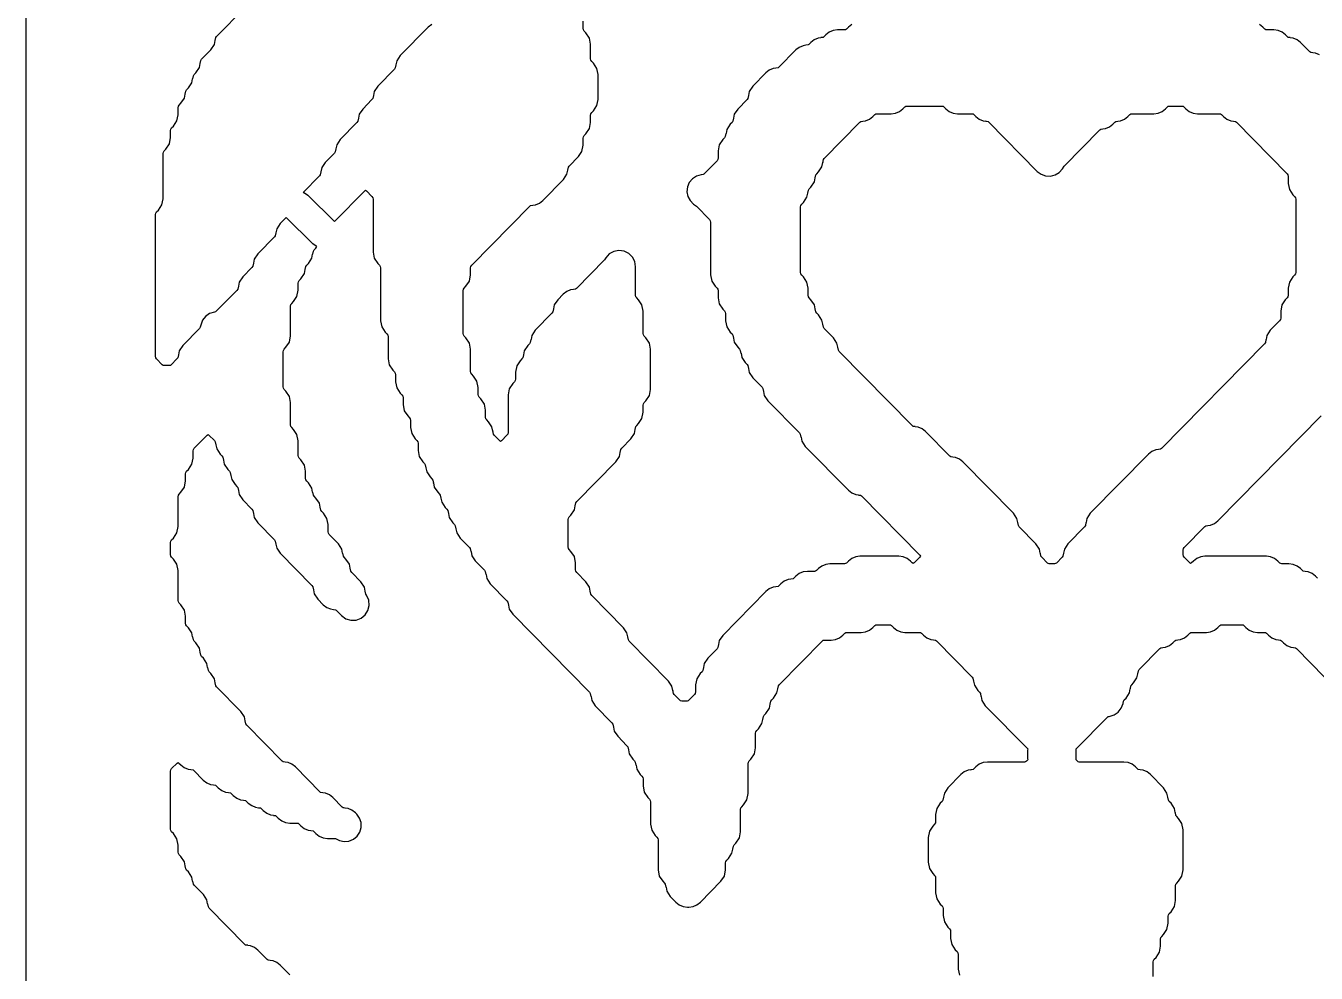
# Model space of a CAD drawing. Header units: millimetres. Extents: x 10 to 410, y 18 to 283.
# Drawn here: x 148 to 187.78, y 224.55 to 253.77 of the extents above; entities that cross this region are included whole.
import ezdxf

# ---------------------------------------------------------------- set-up
doc = ezdxf.new("R2010")
doc.units = ezdxf.units.MM
doc.layers.add('CUT', color=1, linetype='Continuous')

msp = doc.modelspace()

# ---------------------------------------------------------------- linework, layer by layer
at = {"layer": 'CUT'}
for points in [[(198.134, 280), (198.134, 283), (190.134, 283), (190.134, 280), (169.134, 280), (169.134, 283), (161.134, 283), (161.134, 280), (148, 280), (148, 160), (161.134, 160), (161.134, 157), (169.134, 157), (169.134, 160), (190.134, 160), (190.134, 157), (198.134, 157), (198.134, 160), (211.2679, 160), (211.2679, 280)], [(172.5682, 249.5512), (172.5716, 249.5506), (172.5898, 249.6434), (172.6151, 249.6818), (173.714, 250.7999), (173.7389, 250.8194), (173.8032, 250.8279), (173.803, 250.8294), (173.8896, 250.8409), (174.0113, 250.892), (174.1154, 250.9731), (174.1765, 251.0352), (174.2014, 251.0546), (174.2328, 251.0588), (174.6838, 251.0588), (174.8146, 251.0762), (174.9363, 251.1273), (175.0404, 251.2084), (175.1014, 251.2705), (175.1264, 251.2899), (175.1578, 251.2941), (176.2478, 251.2941), (176.2791, 251.2899), (176.3041, 251.2705), (176.3652, 251.2084), (176.4693, 251.1273), (176.591, 251.0762), (176.7218, 251.0588), (177.1728, 251.0588), (177.2041, 251.0546), (177.2291, 251.0352), (177.2902, 250.9731), (177.3943, 250.892), (177.516, 250.8409), (177.6026, 250.8294), (177.6024, 250.8279), (177.6666, 250.8194), (177.6916, 250.7999), (179.1826, 249.2828), (179.3008, 249.1937), (179.4399, 249.1432), (179.5877, 249.1356), (179.7313, 249.1716), (179.858, 249.248), (179.9568, 249.3582), (180.015, 249.4465), (181.1139, 250.5646), (181.1388, 250.5841), (181.2031, 250.5926), (181.2029, 250.5941), (181.2895, 250.6056), (181.4112, 250.6567), (181.5153, 250.7378), (181.5763, 250.7999), (181.6013, 250.8194), (181.6656, 250.8279), (181.6653, 250.8294), (181.752, 250.8409), (181.8737, 250.892), (181.9778, 250.9731), (182.0388, 251.0352), (182.0638, 251.0546), (182.0952, 251.0588), (182.7774, 251.0588), (182.9082, 251.0762), (183.0299, 251.1273), (183.134, 251.2084), (183.1951, 251.2705), (183.22, 251.2899), (183.2514, 251.2941), (183.6477, 251.2941), (183.679, 251.2899), (183.704, 251.2705), (183.7651, 251.2084), (183.8692, 251.1273), (183.9909, 251.0762), (184.1217, 251.0588), (184.8039, 251.0588), (184.8353, 251.0546), (184.8602, 251.0352), (184.9213, 250.9731), (185.0254, 250.892), (185.1471, 250.8409), (185.2337, 250.8294), (185.2335, 250.8279), (185.2978, 250.8194), (185.3227, 250.7999), (186.8841, 249.2112), (186.9094, 249.1728), (186.9182, 249.1278), (186.9182, 248.9105), (186.9555, 248.7211), (187.0616, 248.56), (187.1154, 248.5053), (187.1406, 248.467), (187.1495, 248.4219), (187.1495, 246.1663), (187.1406, 246.1213), (187.1154, 246.0829), (187.0616, 246.0283), (186.9555, 245.8671), (186.9182, 245.6778), (186.9182, 245.4605), (186.9094, 245.4154), (186.8841, 245.377), (186.8304, 245.3224), (186.7242, 245.1612), (186.687, 244.9719), (186.687, 244.7546), (186.6781, 244.7095), (186.6529, 244.6712), (186.3679, 244.3812), (186.2617, 244.2201), (186.2373, 244.0958), (186.2339, 244.0965), (186.2156, 244.0036), (186.1904, 243.9653), (183.0103, 240.7295), (182.9853, 240.7101), (182.9211, 240.7015), (182.9213, 240.7), (182.8347, 240.6885), (182.713, 240.6374), (182.6088, 240.5564), (180.818, 238.7341), (180.7118, 238.573), (180.6874, 238.4488), (180.684, 238.4494), (180.6657, 238.3566), (180.6404, 238.3182), (180.1242, 237.793), (180.0181, 237.6318), (179.9936, 237.5076), (179.9902, 237.5082), (179.972, 237.4154), (179.9467, 237.377), (179.7728, 237.2001), (179.7478, 237.1806), (179.7165, 237.1765), (179.5515, 237.1765), (179.5201, 237.1806), (179.4951, 237.2001), (179.3212, 237.377), (179.296, 237.4154), (179.2777, 237.5082), (179.2743, 237.5076), (179.2499, 237.6318), (179.1437, 237.793), (178.6275, 238.3182), (178.6022, 238.3566), (178.584, 238.4494), (178.5806, 238.4488), (178.5561, 238.573), (178.45, 238.7341), (176.8903, 240.3211), (176.7862, 240.4021), (176.6645, 240.4532), (176.5779, 240.4647), (176.5781, 240.4662), (176.5139, 240.4748), (176.4889, 240.4942), (175.7341, 241.2622), (175.63, 241.3433), (175.5083, 241.3944), (175.4217, 241.4059), (175.4219, 241.4074), (175.3577, 241.4159), (175.3327, 241.4354), (173.0776, 243.73), (173.0523, 243.7683), (173.034, 243.8612), (173.0306, 243.8605), (173.0062, 243.9848), (172.9001, 244.1459), (172.6151, 244.4359), (172.5898, 244.4742), (172.5716, 244.5671), (172.5682, 244.5664), (172.5437, 244.6906), (172.4376, 244.8518), (172.3838, 244.9064), (172.3586, 244.9448), (172.3403, 245.0377), (172.3369, 245.037), (172.3125, 245.1612), (172.2063, 245.3224), (172.1526, 245.377), (172.1273, 245.4154), (172.1185, 245.4605), (172.1185, 245.6778), (172.0812, 245.8671), (171.9751, 246.0283), (171.9213, 246.0829), (171.8961, 246.1213), (171.8872, 246.1663), (171.8872, 248.1866), (171.8961, 248.2317), (171.9213, 248.27), (171.9751, 248.3247), (172.0812, 248.4858), (172.1057, 248.6101), (172.1091, 248.6094), (172.1273, 248.7023), (172.1526, 248.7406), (172.2063, 248.7953), (172.3125, 248.9564), (172.3369, 249.0807), (172.3403, 249.08), (172.3586, 249.1728), (172.3838, 249.2112), (172.4376, 249.2659), (172.5437, 249.427)]]:
    msp.add_lwpolyline(points, close=True, dxfattribs=at)
for points in [[(156.1392, 224.4942), (155.8469, 224.7916), (155.7428, 224.8727), (155.6211, 224.9238), (155.5345, 224.9353), (155.5347, 224.9368), (155.4705, 224.9454), (155.4455, 224.9648), (155.1532, 225.2622), (155.0491, 225.3433), (154.9274, 225.3944), (154.8407, 225.4059), (154.8409, 225.4074), (154.7767, 225.4159), (154.7517, 225.4354), (153.6529, 226.5535), (153.6276, 226.5919), (153.6093, 226.6847), (153.6059, 226.684), (153.5815, 226.8083), (153.4753, 226.9694), (153.1904, 227.2594), (153.1651, 227.2977), (153.1468, 227.3906), (153.1434, 227.3899), (153.119, 227.5142), (153.0128, 227.6753), (152.9591, 227.73), (152.9339, 227.7683), (152.9156, 227.8612), (152.9122, 227.8605), (152.8878, 227.9848), (152.7816, 228.1459), (152.7279, 228.2006), (152.7026, 228.2389), (152.6937, 228.284), (152.6937, 228.5013), (152.6565, 228.6906), (152.5503, 228.8518), (152.4966, 228.9064), (152.4714, 228.9448), (152.4625, 228.9899), (152.4625, 230.7748), (152.4714, 230.8199), (152.4966, 230.8583), (152.6659, 231.0304), (152.6937, 231.051), (152.7216, 231.0304), (152.778, 230.9731), (152.8821, 230.892), (153.0038, 230.8409), (153.0905, 230.8294), (153.0903, 230.8279), (153.1545, 230.8194), (153.1795, 230.7999), (153.4718, 230.5025), (153.5759, 230.4214), (153.6976, 230.3704), (153.7842, 230.3588), (153.784, 230.3573), (153.8482, 230.3488), (153.8732, 230.3293), (153.9343, 230.2672), (154.0384, 230.1861), (154.1601, 230.1351), (154.2467, 230.1235), (154.2465, 230.122), (154.3107, 230.1135), (154.3357, 230.094), (154.3968, 230.0319), (154.5009, 229.9508), (154.6226, 229.8998), (154.7092, 229.8882), (154.709, 229.8867), (154.7732, 229.8782), (154.7982, 229.8587), (154.8593, 229.7966), (154.9634, 229.7155), (155.0851, 229.6645), (155.1717, 229.6529), (155.1715, 229.6514), (155.2357, 229.6429), (155.2607, 229.6234), (155.3217, 229.5613), (155.4259, 229.4802), (155.5475, 229.4292), (155.6342, 229.4176), (155.634, 229.4161), (155.6982, 229.4076), (155.7232, 229.3881), (155.7842, 229.326), (155.8883, 229.2449), (156.01, 229.1939), (156.1408, 229.1765), (156.3606, 229.1765), (156.3919, 229.1723), (156.4169, 229.1528), (156.478, 229.0907), (156.5821, 229.0096), (156.7038, 228.9586), (156.7904, 228.9471), (156.7902, 228.9455), (156.8544, 228.937), (156.8794, 228.9175), (156.9405, 228.8554), (157.0446, 228.7743), (157.1663, 228.7233), (157.2971, 228.7059), (157.5451, 228.7059), (157.6677, 228.6371), (157.8143, 228.6058), (157.9635, 228.6194), (158.1021, 228.6766), (158.2175, 228.7723), (158.2993, 228.8979), (158.3402, 229.0421), (158.3365, 229.1919), (158.2886, 229.3339), (158.2008, 229.4554), (158.1594, 229.4975), (158.0553, 229.5786), (157.9336, 229.6296), (157.8469, 229.6412), (157.8471, 229.6427), (157.8447, 229.643), (157.8351, 229.6428), (157.8028, 229.6471), (157.7883, 229.6471), (157.7579, 229.6707), (157.4656, 229.9681), (157.3615, 230.0492), (157.2398, 230.1002), (157.1532, 230.1118), (157.1534, 230.1133), (157.0892, 230.1218), (157.0642, 230.1413), (156.3094, 230.9093), (156.2053, 230.9904), (156.0836, 231.0414), (155.997, 231.0529), (155.9972, 231.0545), (155.9329, 231.063), (155.908, 231.0825), (154.8091, 232.2006), (154.7838, 232.2389), (154.7656, 232.3318), (154.7622, 232.3311), (154.7377, 232.4554), (154.6316, 232.6165), (153.8841, 233.377), (153.8588, 233.4154), (153.8406, 233.5082), (153.8372, 233.5076), (153.8127, 233.6318), (153.7066, 233.793), (153.6529, 233.8476), (153.6276, 233.886), (153.6093, 233.9788), (153.6059, 233.9782), (153.5815, 234.1024), (153.4753, 234.2635), (153.4216, 234.3182), (153.3963, 234.3566), (153.3781, 234.4494), (153.3747, 234.4488), (153.3502, 234.573), (153.2441, 234.7341), (153.1904, 234.7888), (153.1651, 234.8272), (153.1468, 234.92), (153.1434, 234.9193), (153.119, 235.0436), (153.0128, 235.2047), (152.9591, 235.2594), (152.9339, 235.2977), (152.925, 235.3428), (152.925, 235.5601), (152.8878, 235.7495), (152.7816, 235.9106), (152.7279, 235.9653), (152.7026, 236.0036), (152.6937, 236.0487), (152.6937, 236.9719), (152.6565, 237.1612), (152.5503, 237.3224), (152.4966, 237.377), (152.4714, 237.4154), (152.4625, 237.4605), (152.4625, 237.8337), (152.4714, 237.8787), (152.4966, 237.9171), (152.5503, 237.9717), (152.6565, 238.1329), (152.6937, 238.3222), (152.6937, 239.2454), (152.7026, 239.2905), (152.7279, 239.3288), (152.7816, 239.3835), (152.8878, 239.5446), (152.925, 239.734), (152.925, 239.9513), (152.9339, 239.9964), (152.9591, 240.0347), (153.0128, 240.0894), (153.119, 240.2505), (153.1562, 240.4399), (153.1562, 240.6572), (153.1651, 240.7023), (153.1904, 240.7406), (153.5908, 241.1481), (153.6187, 241.1687), (153.6466, 241.1481), (153.8158, 240.9759), (153.8411, 240.9375), (153.8594, 240.8447), (153.8628, 240.8454), (153.8872, 240.7211), (153.9934, 240.56), (154.0471, 240.5053), (154.0724, 240.467), (154.0906, 240.3741), (154.094, 240.3748), (154.1185, 240.2505), (154.2246, 240.0894), (154.2783, 240.0347), (154.3036, 239.9964), (154.3219, 239.9035), (154.3253, 239.9042), (154.3497, 239.7799), (154.4559, 239.6188), (154.5096, 239.5641), (154.5348, 239.5258), (154.5531, 239.4329), (154.5565, 239.4336), (154.5809, 239.3094), (154.6871, 239.1482), (154.9721, 238.8583), (154.9973, 238.8199), (155.0156, 238.727), (155.019, 238.7277), (155.0434, 238.6035), (155.1496, 238.4423), (155.6658, 237.9171), (155.6911, 237.8787), (155.7093, 237.7859), (155.7127, 237.7865), (155.7372, 237.6623), (155.8433, 237.5012), (156.822, 236.5053), (156.8473, 236.467), (156.8656, 236.3741), (156.869, 236.3748), (156.8934, 236.2505), (156.9996, 236.0894), (157.1717, 235.9142), (157.2758, 235.8331), (157.3975, 235.7821), (157.4841, 235.7706), (157.4839, 235.7691), (157.5482, 235.7605), (157.5731, 235.7411), (157.732, 235.5795), (157.8636, 235.4834), (158.0192, 235.4348), (158.1822, 235.4388), (158.3352, 235.495), (158.462, 235.5975), (158.5491, 235.7353), (158.5873, 235.8938), (158.5724, 236.0561), (158.5061, 236.205), (158.4838, 236.2389), (158.4655, 236.3318), (158.4621, 236.3311), (158.4377, 236.4554), (158.3315, 236.6165), (158.0465, 236.9064), (158.0213, 236.9448), (158.003, 237.0377), (157.9996, 237.037), (157.9752, 237.1612), (157.869, 237.3224), (157.8153, 237.377), (157.79, 237.4154), (157.7718, 237.5082), (157.7684, 237.5076), (157.7439, 237.6318), (157.6378, 237.793), (157.3528, 238.0829), (157.3275, 238.1213), (157.3187, 238.1663), (157.3187, 238.3837), (157.2814, 238.573), (157.1753, 238.7341), (157.1216, 238.7888), (157.0963, 238.8272), (157.078, 238.92), (157.0746, 238.9193), (157.0502, 239.0436), (156.944, 239.2047), (156.8903, 239.2594), (156.865, 239.2977), (156.8468, 239.3906), (156.8434, 239.3899), (156.8189, 239.5142), (156.7128, 239.6753), (156.6591, 239.73), (156.6338, 239.7683), (156.6249, 239.8134), (156.6249, 240.0307), (156.5877, 240.2201), (156.4815, 240.3812), (156.4278, 240.4359), (156.4026, 240.4742), (156.3937, 240.5193), (156.3937, 240.9719), (156.3565, 241.1612), (156.2503, 241.3224), (156.1966, 241.377), (156.1713, 241.4154), (156.1624, 241.4605), (156.1624, 242.1484), (156.1252, 242.3377), (156.019, 242.4988), (155.9653, 242.5535), (155.9401, 242.5919), (155.9312, 242.6369), (155.9312, 243.716), (155.9401, 243.7611), (155.9653, 243.7994), (156.019, 243.8541), (156.1252, 244.0152), (156.1624, 244.2046), (156.1624, 245.1278), (156.1713, 245.1728), (156.1966, 245.2112), (156.2503, 245.2659), (156.3565, 245.427), (156.3937, 245.6163), (156.3937, 245.8337), (156.4026, 245.8787), (156.4278, 245.9171), (156.4815, 245.9717), (156.5877, 246.1329), (156.6121, 246.2571), (156.6155, 246.2565), (156.6338, 246.3493), (156.6591, 246.3877), (156.7128, 246.4423), (156.8189, 246.6035), (156.8434, 246.7277), (156.8468, 246.727), (156.865, 246.8199), (156.8903, 246.8583), (156.944, 246.9129), (156.9761, 246.9617), (156.9467, 246.9736), (156.8466, 247.049), (156.0232, 247.8582), (156.0231, 247.8583), (155.8433, 247.6753), (155.7372, 247.5142), (155.7127, 247.3899), (155.7093, 247.3906), (155.6911, 247.2977), (155.6658, 247.2594), (155.1496, 246.7341), (155.0434, 246.573), (155.019, 246.4488), (155.0156, 246.4494), (154.9973, 246.3566), (154.9721, 246.3182), (154.6871, 246.0283), (154.5809, 245.8671), (154.5565, 245.7429), (154.5531, 245.7435), (154.5348, 245.6507), (154.5096, 245.6123), (153.8732, 244.9648), (153.8482, 244.9454), (153.8166, 244.9411), (153.668, 244.8972), (153.5401, 244.8098), (153.445, 244.6875), (153.3919, 244.542), (153.3786, 244.4742), (153.3533, 244.4359), (152.8371, 243.9106), (152.731, 243.7495), (152.7065, 243.6252), (152.7031, 243.6259), (152.6849, 243.533), (152.6596, 243.4947), (152.4857, 243.3177), (152.4607, 243.2983), (152.4294, 243.2941), (152.2644, 243.2941), (152.233, 243.2983), (152.208, 243.3177), (152.0341, 243.4947), (152.0089, 243.533), (152, 243.5781), (152, 247.9513), (152.0089, 247.9964), (152.0341, 248.0347), (152.0879, 248.0894), (152.194, 248.2505), (152.2312, 248.4399), (152.2312, 249.8337), (152.2401, 249.8787), (152.2654, 249.9171), (152.3191, 249.9717), (152.4253, 250.1329), (152.4625, 250.3222), (152.4625, 250.5395), (152.4714, 250.5846), (152.4966, 250.623), (152.5503, 250.6776), (152.6565, 250.8388), (152.6937, 251.0281), (152.6937, 251.2454), (152.7026, 251.2905), (152.7279, 251.3288), (152.7816, 251.3835), (152.8878, 251.5446), (152.9122, 251.6689), (152.9156, 251.6682), (152.9339, 251.7611), (152.9591, 251.7994), (153.0128, 251.8541), (153.119, 252.0152), (153.1434, 252.1395), (153.1468, 252.1388), (153.1651, 252.2317), (153.1904, 252.27), (153.2441, 252.3247), (153.3502, 252.4858), (153.3747, 252.6101), (153.3781, 252.6094), (153.3963, 252.7023), (153.4216, 252.7406), (153.7066, 253.0306), (153.8127, 253.1917), (153.8372, 253.316), (153.8406, 253.3153), (153.8588, 253.4081), (153.8841, 253.4465), (154.7517, 254.3293)], [(160.5133, 253.8139), (160.4092, 253.7328), (159.5433, 252.8518), (159.4371, 252.6906), (159.4127, 252.5664), (159.4093, 252.5671), (159.391, 252.4742), (159.3658, 252.4359), (158.8495, 251.9106), (158.7434, 251.7495), (158.719, 251.6252), (158.7155, 251.6259), (158.6973, 251.533), (158.672, 251.4947), (158.3871, 251.2047), (158.2809, 251.0436), (158.2565, 250.9193), (158.2531, 250.92), (158.2348, 250.8272), (158.2095, 250.7888), (157.6933, 250.2635), (157.5872, 250.1024), (157.5627, 249.9782), (157.5593, 249.9788), (157.5411, 249.886), (157.5158, 249.8476), (157.2308, 249.5577), (157.1247, 249.3965), (157.1002, 249.2723), (157.0968, 249.273), (157.0786, 249.1801), (157.0533, 249.1417), (156.5551, 248.6349), (156.596, 248.6184), (156.696, 248.543), (157.5195, 247.7337), (158.447, 248.6775), (158.4749, 248.6981), (158.5028, 248.6775), (158.672, 248.5053), (158.6973, 248.467), (158.7062, 248.4219), (158.7062, 246.7928), (158.7434, 246.6035), (158.8495, 246.4423), (158.9033, 246.3877), (158.9285, 246.3493), (158.9374, 246.3042), (158.9374, 244.6752), (158.9746, 244.4858), (159.0808, 244.3247), (159.1345, 244.27), (159.1598, 244.2317), (159.1686, 244.1866), (159.1686, 243.4987), (159.2059, 243.3094), (159.312, 243.1482), (159.3658, 243.0936), (159.391, 243.0552), (159.3999, 243.0101), (159.3999, 242.7928), (159.4371, 242.6035), (159.5433, 242.4423), (159.597, 242.3877), (159.6223, 242.3493), (159.6311, 242.3042), (159.6311, 242.0869), (159.6684, 241.8976), (159.7745, 241.7365), (159.8283, 241.6818), (159.8535, 241.6434), (159.8624, 241.5984), (159.8624, 241.381), (159.8996, 241.1917), (160.0058, 241.0306), (160.0595, 240.9759), (160.0848, 240.9375), (160.0936, 240.8925), (160.0936, 240.6752), (160.1309, 240.4858), (160.237, 240.3247), (160.2907, 240.27), (160.316, 240.2317), (160.3343, 240.1388), (160.3377, 240.1395), (160.3621, 240.0152), (160.4683, 239.8541), (160.522, 239.7994), (160.5473, 239.7611), (160.5655, 239.6682), (160.5689, 239.6689), (160.5934, 239.5446), (160.6995, 239.3835), (160.7532, 239.3288), (160.7785, 239.2905), (160.7968, 239.1976), (160.8002, 239.1983), (160.8246, 239.0741), (160.9308, 238.9129), (160.9845, 238.8583), (161.0098, 238.8199), (161.028, 238.727), (161.0314, 238.7277), (161.0559, 238.6035), (161.162, 238.4423), (161.2157, 238.3877), (161.241, 238.3493), (161.2593, 238.2565), (161.2627, 238.2571), (161.2871, 238.1329), (161.3933, 237.9717), (161.6782, 237.6818), (161.7035, 237.6434), (161.7218, 237.5506), (161.7252, 237.5512), (161.7496, 237.427), (161.8558, 237.2659), (162.1407, 236.9759), (162.166, 236.9375), (162.1842, 236.8447), (162.1877, 236.8454), (162.2121, 236.7211), (162.3182, 236.56), (162.8345, 236.0347), (162.8597, 235.9964), (162.878, 235.9035), (162.8814, 235.9042), (162.9058, 235.7799), (163.012, 235.6188), (165.3782, 233.2112), (165.4034, 233.1728), (165.4217, 233.08), (165.4251, 233.0807), (165.4495, 232.9564), (165.5557, 232.7953), (166.0719, 232.27), (166.0972, 232.2317), (166.1154, 232.1388), (166.1188, 232.1395), (166.1433, 232.0152), (166.2494, 231.8541), (166.5344, 231.5641), (166.5597, 231.5258), (166.5779, 231.4329), (166.5813, 231.4336), (166.6058, 231.3094), (166.7119, 231.1482), (166.7657, 231.0936), (166.7909, 231.0552), (166.8092, 230.9623), (166.8126, 230.963), (166.837, 230.8388), (166.9432, 230.6776), (166.9969, 230.623), (167.0222, 230.5846), (167.031, 230.5395), (167.031, 230.3222), (167.0683, 230.1329), (167.1744, 229.9717), (167.2281, 229.9171), (167.2534, 229.8787), (167.2623, 229.8337), (167.2623, 229.1457), (167.2995, 228.9564), (167.4057, 228.7953), (167.4594, 228.7406), (167.4847, 228.7023), (167.4935, 228.6572), (167.4935, 227.734), (167.5308, 227.5446), (167.6369, 227.3835), (167.6906, 227.3288), (167.7159, 227.2905), (167.7342, 227.1976), (167.7376, 227.1983), (167.762, 227.0741), (167.8682, 226.9129), (168.0403, 226.7378), (168.1444, 226.6567), (168.2661, 226.6056), (168.3969, 226.5882), (168.4401, 226.5882), (168.5709, 226.6056), (168.6926, 226.6567), (168.7967, 226.7378), (169.4314, 227.3835), (169.5375, 227.5446), (169.5747, 227.734), (169.5747, 227.9513), (169.5836, 227.9964), (169.6089, 228.0347), (169.6626, 228.0894), (169.7688, 228.2505), (169.7932, 228.3748), (169.7966, 228.3741), (169.8149, 228.467), (169.8401, 228.5053), (169.8938, 228.56), (170, 228.7211), (170.0372, 228.9105), (170.0372, 229.5984), (170.0461, 229.6434), (170.0714, 229.6818), (170.1251, 229.7365), (170.2313, 229.8976), (170.2685, 230.0869), (170.2685, 231.0101), (170.2773, 231.0552), (170.3026, 231.0936), (170.3563, 231.1482), (170.4625, 231.3094), (170.4997, 231.4987), (170.4997, 231.9513), (170.5086, 231.9964), (170.5339, 232.0347), (170.5876, 232.0894), (170.6937, 232.2505), (170.7182, 232.3748), (170.7216, 232.3741), (170.7398, 232.467), (170.7651, 232.5053), (170.8188, 232.56), (170.925, 232.7211), (170.9494, 232.8454), (170.9528, 232.8447), (170.9711, 232.9375), (170.9964, 232.9759), (171.0501, 233.0306), (171.1562, 233.1917), (171.1807, 233.316), (171.1841, 233.3153), (171.2023, 233.4081), (171.2276, 233.4465), (172.5577, 234.7999), (172.5827, 234.8194), (172.6141, 234.8235), (172.8338, 234.8235), (172.9646, 234.8409), (173.0863, 234.892), (173.1904, 234.9731), (173.2515, 235.0352), (173.2764, 235.0546), (173.3078, 235.0588), (173.7588, 235.0588), (173.8896, 235.0762), (174.0113, 235.1273), (174.1154, 235.2084), (174.1765, 235.2705), (174.2014, 235.2899), (174.2328, 235.2941), (174.629, 235.2941), (174.6604, 235.2899), (174.6854, 235.2705), (174.7465, 235.2084), (174.8506, 235.1273), (174.9723, 235.0762), (175.1031, 235.0588), (175.554, 235.0588), (175.5854, 235.0546), (175.6104, 235.0352), (175.6714, 234.9731), (175.7756, 234.892), (175.8973, 234.8409), (175.9839, 234.8294), (175.9837, 234.8279), (176.0479, 234.8194), (176.0729, 234.7999), (177.1717, 233.6818), (177.197, 233.6434), (177.2153, 233.5506), (177.2187, 233.5512), (177.2431, 233.427), (177.3493, 233.2659), (177.403, 233.2112), (177.4283, 233.1728), (177.4465, 233.08), (177.4499, 233.0807), (177.4744, 232.9564), (177.5805, 232.7953), (178.8893, 231.4636), (178.884, 231.423), (178.884, 231.1654), (178.8893, 231.1248), (178.8478, 231.0825), (178.8229, 231.063), (178.7915, 231.0588), (177.6468, 231.0588), (177.516, 231.0414), (177.3943, 230.9904), (177.2902, 230.9093), (177.2291, 230.8472), (177.2041, 230.8277), (177.1399, 230.8192), (177.1401, 230.8176), (177.0535, 230.8061), (176.9318, 230.7551), (176.8277, 230.674), (176.4243, 230.2635), (176.3181, 230.1024), (176.2937, 229.9782), (176.2903, 229.9788), (176.272, 229.886), (176.2468, 229.8476), (176.193, 229.793), (176.0869, 229.6318), (176.0497, 229.4425), (176.0497, 229.2252), (176.0408, 229.1801), (176.0155, 229.1417), (175.9618, 229.0871), (175.8556, 228.9259), (175.8184, 228.7366), (175.8184, 227.9693), (175.8556, 227.7799), (175.9618, 227.6188), (176.0155, 227.5641), (176.0408, 227.5258), (176.0497, 227.4807), (176.0497, 227.0281), (176.0869, 226.8388), (176.193, 226.6776), (176.2468, 226.623), (176.272, 226.5846), (176.2809, 226.5395), (176.2809, 226.3222), (176.3181, 226.1329), (176.4243, 225.9717), (176.478, 225.9171), (176.5033, 225.8787), (176.5121, 225.8337), (176.5121, 225.6163), (176.5494, 225.427), (176.6555, 225.2659), (176.7093, 225.2112), (176.7345, 225.1728), (176.7434, 225.1278), (176.7434, 224.6752), (176.7806, 224.4858)], [(173.4631, 253.8139), (173.359, 253.7328), (173.2979, 253.6707), (173.2729, 253.6512), (173.2416, 253.6471), (173.0219, 253.6471), (172.891, 253.6296), (172.7694, 253.5786), (172.6652, 253.4975), (172.6042, 253.4354), (172.5792, 253.4159), (172.515, 253.4074), (172.5152, 253.4059), (172.4286, 253.3944), (172.3069, 253.3433), (172.2028, 253.2622), (172.1417, 253.2001), (172.1167, 253.1806), (172.0525, 253.1721), (172.0527, 253.1706), (171.9661, 253.1591), (171.8444, 253.108), (171.7403, 253.0269), (171.2167, 252.4942), (171.1917, 252.4748), (171.1275, 252.4662), (171.1277, 252.4647), (171.0411, 252.4532), (170.9194, 252.4021), (170.8153, 252.3211), (170.4119, 251.9106), (170.3057, 251.7495), (170.2813, 251.6252), (170.2779, 251.6259), (170.2596, 251.533), (170.2344, 251.4947), (169.9494, 251.2047), (169.8432, 251.0436), (169.8188, 250.9193), (169.8154, 250.92), (169.7971, 250.8272), (169.7719, 250.7888), (169.7181, 250.7341), (169.612, 250.573), (169.5875, 250.4488), (169.5841, 250.4494), (169.5659, 250.3566), (169.5406, 250.3182), (169.4869, 250.2635), (169.3807, 250.1024), (169.3435, 249.9131), (169.3435, 249.6958), (169.3346, 249.6507), (169.3094, 249.6123), (168.9042, 249.2001), (168.8793, 249.1806), (168.817, 249.1724), (168.6749, 249.1314), (168.5511, 249.0507), (168.4562, 248.9373), (168.3987, 248.8011), (168.3835, 248.6541), (168.4119, 248.509), (168.4816, 248.3786), (168.5863, 248.2743), (168.6776, 248.2069), (169.0781, 247.7994), (169.1034, 247.7611), (169.1123, 247.716), (169.1123, 246.0869), (169.1495, 245.8976), (169.2556, 245.7365), (169.3094, 245.6818), (169.3346, 245.6434), (169.3435, 245.5984), (169.3435, 245.381), (169.3807, 245.1917), (169.4869, 245.0306), (169.5406, 244.9759), (169.5659, 244.9375), (169.5747, 244.8925), (169.5747, 244.6752), (169.612, 244.4858), (169.7181, 244.3247), (169.7719, 244.27), (169.7971, 244.2317), (169.8154, 244.1388), (169.8188, 244.1395), (169.8432, 244.0152), (169.9494, 243.8541), (170.0031, 243.7994), (170.0284, 243.7611), (170.0466, 243.6682), (170.05, 243.6689), (170.0745, 243.5446), (170.1806, 243.3835), (170.2344, 243.3288), (170.2596, 243.2905), (170.2779, 243.1976), (170.2813, 243.1983), (170.3057, 243.0741), (170.4119, 242.9129), (170.6968, 242.623), (170.7221, 242.5846), (170.7404, 242.4918), (170.7438, 242.4924), (170.7682, 242.3682), (170.8744, 242.207), (171.8531, 241.2112), (171.8783, 241.1728), (171.8966, 241.08), (171.9, 241.0807), (171.9244, 240.9564), (172.0306, 240.7953), (173.359, 239.4436), (173.4631, 239.3626), (173.5848, 239.3115), (173.6714, 239.3), (173.6712, 239.2985), (173.7354, 239.2899), (173.7604, 239.2705), (175.5599, 237.4395), (175.5798, 237.4118), (175.5599, 237.384), (175.3838, 237.2048), (175.3559, 237.1843), (175.328, 237.2048), (175.2716, 237.2622), (175.1675, 237.3433), (175.0458, 237.3944), (174.915, 237.4118), (173.7156, 237.4118), (173.5848, 237.3944), (173.4631, 237.3433), (173.359, 237.2622), (173.2979, 237.2001), (173.2729, 237.1806), (173.2416, 237.1765), (172.7906, 237.1765), (172.6598, 237.1591), (172.5381, 237.108), (172.434, 237.0269), (172.3729, 236.9648), (172.348, 236.9454), (172.3166, 236.9412), (172.0969, 236.9412), (171.9661, 236.9238), (171.8444, 236.8727), (171.7403, 236.7916), (171.6792, 236.7295), (171.6542, 236.7101), (171.59, 236.7015), (171.5902, 236.7), (171.5036, 236.6885), (171.3819, 236.6374), (171.2778, 236.5564), (171.2167, 236.4942), (171.1917, 236.4748), (171.1275, 236.4662), (171.1277, 236.4647), (171.0411, 236.4532), (170.9194, 236.4021), (170.8153, 236.3211), (169.4869, 234.9694), (169.3807, 234.8083), (169.3563, 234.684), (169.3529, 234.6847), (169.3346, 234.5919), (169.3094, 234.5535), (169.0244, 234.2635), (168.9182, 234.1024), (168.8938, 233.9782), (168.8904, 233.9788), (168.8721, 233.886), (168.8469, 233.8476), (168.7932, 233.793), (168.687, 233.6318), (168.6498, 233.4425), (168.6498, 233.2252), (168.6409, 233.1801), (168.6156, 233.1417), (168.4417, 232.9648), (168.4168, 232.9454), (168.3854, 232.9412), (168.2204, 232.9412), (168.189, 232.9454), (168.164, 232.9648), (167.9902, 233.1417), (167.9649, 233.1801), (167.9466, 233.273), (167.9432, 233.2723), (167.9188, 233.3965), (167.8126, 233.5577), (166.6027, 234.7888), (166.5774, 234.8272), (166.5591, 234.92), (166.5557, 234.9193), (166.5313, 235.0436), (166.4251, 235.2047), (165.4464, 236.2006), (165.4212, 236.2389), (165.4029, 236.3318), (165.3995, 236.3311), (165.3751, 236.4554), (165.2689, 236.6165), (164.9839, 236.9064), (164.9587, 236.9448), (164.9498, 236.9899), (164.9498, 237.2072), (164.9126, 237.3965), (164.8064, 237.5577), (164.7527, 237.6123), (164.7274, 237.6507), (164.7186, 237.6958), (164.7186, 238.5395), (164.7274, 238.5846), (164.7527, 238.623), (164.8064, 238.6776), (164.9126, 238.8388), (164.937, 238.963), (164.9404, 238.9623), (164.9587, 239.0552), (164.9839, 239.0936), (166.1939, 240.3247), (166.3001, 240.4858), (166.3245, 240.6101), (166.3279, 240.6094), (166.3462, 240.7023), (166.3714, 240.7406), (166.6564, 241.0306), (166.7626, 241.1917), (166.787, 241.316), (166.7904, 241.3153), (166.8086, 241.4081), (166.8339, 241.4465), (166.8876, 241.5012), (166.9938, 241.6623), (167.031, 241.8516), (167.031, 242.0689), (167.0399, 242.114), (167.0652, 242.1524), (167.1189, 242.207), (167.225, 242.3682), (167.2623, 242.5575), (167.2623, 243.7954), (167.225, 243.9848), (167.1189, 244.1459), (167.0652, 244.2006), (167.0399, 244.2389), (167.031, 244.284), (167.031, 244.9719), (166.9938, 245.1612), (166.8876, 245.3224), (166.8339, 245.377), (166.8086, 245.4154), (166.7998, 245.4605), (166.7998, 246.3416), (166.7744, 246.4988), (166.7009, 246.6401), (166.5867, 246.751), (166.4434, 246.8205), (166.2855, 246.8414), (166.129, 246.8115), (165.9899, 246.734), (165.8823, 246.6166), (165.8407, 246.5535), (164.973, 245.6707), (164.9481, 245.6512), (164.8838, 245.6427), (164.884, 245.6412), (164.7974, 245.6296), (164.6757, 245.5786), (164.5716, 245.4975), (164.3995, 245.3224), (164.2933, 245.1612), (164.2689, 245.037), (164.2655, 245.0377), (164.2472, 244.9448), (164.2219, 244.9064), (163.7057, 244.3812), (163.5996, 244.2201), (163.5751, 244.0958), (163.5717, 244.0965), (163.5535, 244.0036), (163.5282, 243.9653), (163.4745, 243.9106), (163.3683, 243.7495), (163.3439, 243.6252), (163.3405, 243.6259), (163.3222, 243.533), (163.297, 243.4947), (163.2432, 243.44), (163.1371, 243.2789), (163.0998, 243.0895), (163.0998, 242.8722), (163.091, 242.8272), (163.0657, 242.7888), (163.012, 242.7341), (162.9058, 242.573), (162.8686, 242.3837), (162.8686, 241.2252), (162.8597, 241.1801), (162.8345, 241.1417), (162.6652, 240.9696), (162.6373, 240.949), (162.6095, 240.9696), (162.4402, 241.1417), (162.415, 241.1801), (162.3967, 241.273), (162.3933, 241.2723), (162.3689, 241.3965), (162.2627, 241.5577), (162.209, 241.6123), (162.1837, 241.6507), (162.1749, 241.6958), (162.1749, 241.9131), (162.1376, 242.1024), (162.0315, 242.2635), (161.9777, 242.3182), (161.9525, 242.3566), (161.9436, 242.4016), (161.9436, 242.619), (161.9064, 242.8083), (161.8002, 242.9694), (161.7465, 243.0241), (161.7212, 243.0625), (161.7124, 243.1075), (161.7124, 243.7954), (161.6751, 243.9848), (161.569, 244.1459), (161.5152, 244.2006), (161.49, 244.2389), (161.4811, 244.284), (161.4811, 245.5984), (161.49, 245.6434), (161.5152, 245.6818), (161.569, 245.7365), (161.6751, 245.8976), (161.7124, 246.0869), (161.7124, 246.3042), (161.7212, 246.3493), (161.7465, 246.3877), (163.5391, 248.2117), (163.5641, 248.2311), (163.6283, 248.2397), (163.6281, 248.2412), (163.7147, 248.2527), (163.8364, 248.3037), (163.9405, 248.3848), (164.5752, 249.0306), (164.6813, 249.1917), (164.7058, 249.316), (164.7092, 249.3153), (164.7274, 249.4081), (164.7527, 249.4465), (165.0377, 249.7365), (165.1438, 249.8976), (165.1811, 250.0869), (165.1811, 250.3042), (165.1899, 250.3493), (165.2152, 250.3877), (165.2689, 250.4423), (165.3751, 250.6035), (165.4123, 250.7928), (165.4123, 251.0101), (165.4212, 251.0552), (165.4464, 251.0936), (165.5002, 251.1482), (165.6063, 251.3094), (165.6436, 251.4987), (165.6436, 252.266), (165.6063, 252.4554), (165.5002, 252.6165), (165.4464, 252.6712), (165.4212, 252.7095), (165.4123, 252.7546), (165.4123, 253.2072), (165.3751, 253.3965), (165.2689, 253.5577), (165.2152, 253.6123), (165.1899, 253.6507), (165.1811, 253.6958), (165.1811, 253.9131)], [(187.8861, 252.8727), (187.7644, 252.9238), (187.6778, 252.9353), (187.678, 252.9368), (187.6137, 252.9454), (187.5888, 252.9648), (187.2964, 253.2622), (187.1923, 253.3433), (187.0706, 253.3944), (186.984, 253.4059), (186.9842, 253.4074), (186.92, 253.4159), (186.895, 253.4354), (186.834, 253.4975), (186.7298, 253.5786), (186.6082, 253.6296), (186.4773, 253.6471), (186.2576, 253.6471), (186.2263, 253.6512), (186.2013, 253.6707), (186.1402, 253.7328), (186.0361, 253.8139)], [(187.82, 236.7295), (187.7589, 236.7916), (187.6548, 236.8727), (187.5331, 236.9238), (187.4465, 236.9353), (187.4467, 236.9368), (187.3825, 236.9454), (187.3575, 236.9648), (187.2964, 237.0269), (187.1923, 237.108), (187.0706, 237.1591), (186.9398, 237.1765), (186.7201, 237.1765), (186.6887, 237.1806), (186.6638, 237.2001), (186.6027, 237.2622), (186.4986, 237.3433), (186.3769, 237.3944), (186.2461, 237.4118), (184.3529, 237.4118), (184.2221, 237.3944), (184.1004, 237.3433), (183.9963, 237.2622), (183.9399, 237.2048), (183.912, 237.1843), (183.8841, 237.2048), (183.7149, 237.377), (183.6897, 237.4154), (183.6808, 237.4605), (183.6808, 237.5984), (183.6897, 237.6434), (183.7149, 237.6818), (184.3513, 238.3293), (184.3763, 238.3488), (184.4405, 238.3573), (184.4403, 238.3588), (184.5269, 238.3704), (184.6486, 238.4214), (184.7527, 238.5025), (187.9311, 241.7365)], [(182.7558, 224.4399), (182.7558, 224.8925), (182.7647, 224.9375), (182.7899, 224.9759), (182.8437, 225.0306), (182.9498, 225.1917), (182.9871, 225.381), (182.9871, 225.5984), (182.9959, 225.6434), (183.0212, 225.6818), (183.0749, 225.7365), (183.1811, 225.8976), (183.2183, 226.0869), (183.2183, 226.3042), (183.2272, 226.3493), (183.2524, 226.3877), (183.3062, 226.4423), (183.4123, 226.6035), (183.4495, 226.7928), (183.4495, 227.2454), (183.4584, 227.2905), (183.4837, 227.3288), (183.5374, 227.3835), (183.6436, 227.5446), (183.6808, 227.734), (183.6808, 228.9719), (183.6436, 229.1612), (183.5374, 229.3224), (183.4837, 229.377), (183.4584, 229.4154), (183.4401, 229.5082), (183.4367, 229.5076), (183.4123, 229.6318), (183.3062, 229.793), (183.2524, 229.8476), (183.2272, 229.886), (183.2089, 229.9788), (183.2055, 229.9782), (183.1811, 230.1024), (183.0749, 230.2635), (182.6715, 230.674), (182.5674, 230.7551), (182.4457, 230.8061), (182.3591, 230.8176), (182.3593, 230.8192), (182.2951, 230.8277), (182.2701, 230.8472), (182.209, 230.9093), (182.1049, 230.9904), (181.9832, 231.0414), (181.8524, 231.0588), (180.4765, 231.0588), (180.4451, 231.063), (180.4201, 231.0825), (180.3786, 231.1247), (180.384, 231.1654), (180.384, 231.423), (180.3787, 231.4636), (181.3451, 232.447), (181.3701, 232.4664), (181.4017, 232.4706), (181.5503, 232.5146), (181.6782, 232.6019), (181.7733, 232.7242), (181.8264, 232.8698), (181.8397, 232.9375), (181.865, 232.9759), (181.9187, 233.0306), (182.0248, 233.1917), (182.0493, 233.316), (182.0527, 233.3153), (182.0709, 233.4081), (182.0962, 233.4465), (182.1499, 233.5012), (182.2561, 233.6623), (182.2805, 233.7865), (182.2839, 233.7859), (182.3022, 233.8787), (182.3274, 233.9171), (182.9638, 234.5646), (182.9888, 234.5841), (183.053, 234.5926), (183.0528, 234.5941), (183.1395, 234.6056), (183.2611, 234.6567), (183.3653, 234.7378), (183.4263, 234.7999), (183.4513, 234.8194), (183.5155, 234.8279), (183.5153, 234.8294), (183.6019, 234.8409), (183.7236, 234.892), (183.8277, 234.9731), (183.8888, 235.0352), (183.9138, 235.0546), (183.9452, 235.0588), (184.3961, 235.0588), (184.5269, 235.0762), (184.6486, 235.1273), (184.7527, 235.2084), (184.8138, 235.2705), (184.8388, 235.2899), (184.8702, 235.2941), (185.4976, 235.2941), (185.529, 235.2899), (185.554, 235.2705), (185.6151, 235.2084), (185.7192, 235.1273), (185.8409, 235.0762), (185.9717, 235.0588), (186.1914, 235.0588), (186.2228, 235.0546), (186.2477, 235.0352), (186.3088, 234.9731), (186.4129, 234.892), (186.5346, 234.8409), (186.6212, 234.8294), (186.621, 234.8279), (186.6852, 234.8194), (186.7102, 234.7999), (186.7713, 234.7378), (186.8754, 234.6567), (186.9971, 234.6056), (187.0837, 234.5941), (187.0835, 234.5926), (187.1477, 234.5841), (187.1727, 234.5646), (188.0403, 233.6818)]]:
    msp.add_lwpolyline(points, dxfattribs=at)

doc.saveas('drawing.dxf')
